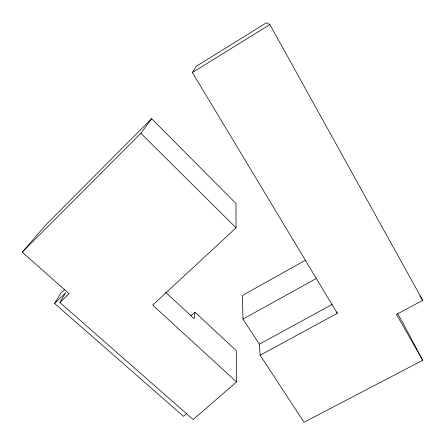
<?xml version="1.0" encoding="UTF-8"?>
<svg xmlns="http://www.w3.org/2000/svg" width="445" height="445" viewBox="0 0 445 445"><rect width="100%" height="100%" fill="white"/><g stroke="black" fill="none" stroke-linecap="round" stroke-linejoin="round"><path stroke-width="0.67" d="M186.639 413.611L183.512 416.336L54.585 303.484L65.61 292.827L59.897 302.517L193.169 419.518L236.579 381.938L236.451 350.821L194.977 312.19L194.131 318.681L165.74 292.337M54.585 303.484L60.865 293.116L64.82 289.283M260.141 355.243L337.299 313.319L192.379 72.518L196.412 66.183L266.544 22.745L269.887 24.581L422.75 300.353L396.473 314.431L422.694 360.278L304.069 422.255L260.141 355.243L259.346 344.196L242.981 319.093L242.386 295.497L305.465 260.208M59.897 302.517L69.07 293.667L22.25 252.193L140.854 133.283L151.612 118.687L235.945 203.46L236.05 227.812L152.685 305.103L236.579 381.938M22.25 252.193L45.485 225.253L151.612 118.687M190.899 315.894L194.977 312.19M192.379 72.518L269.887 24.581M242.981 319.093L316.529 278.359M259.346 344.196L332.193 304.425M140.854 133.283L236.05 227.812M419.852 295.797L422.75 300.353M397.569 313.58L403.415 323.821L422.694 360.278M336.859 312.001L337.299 313.319"/></g></svg>
